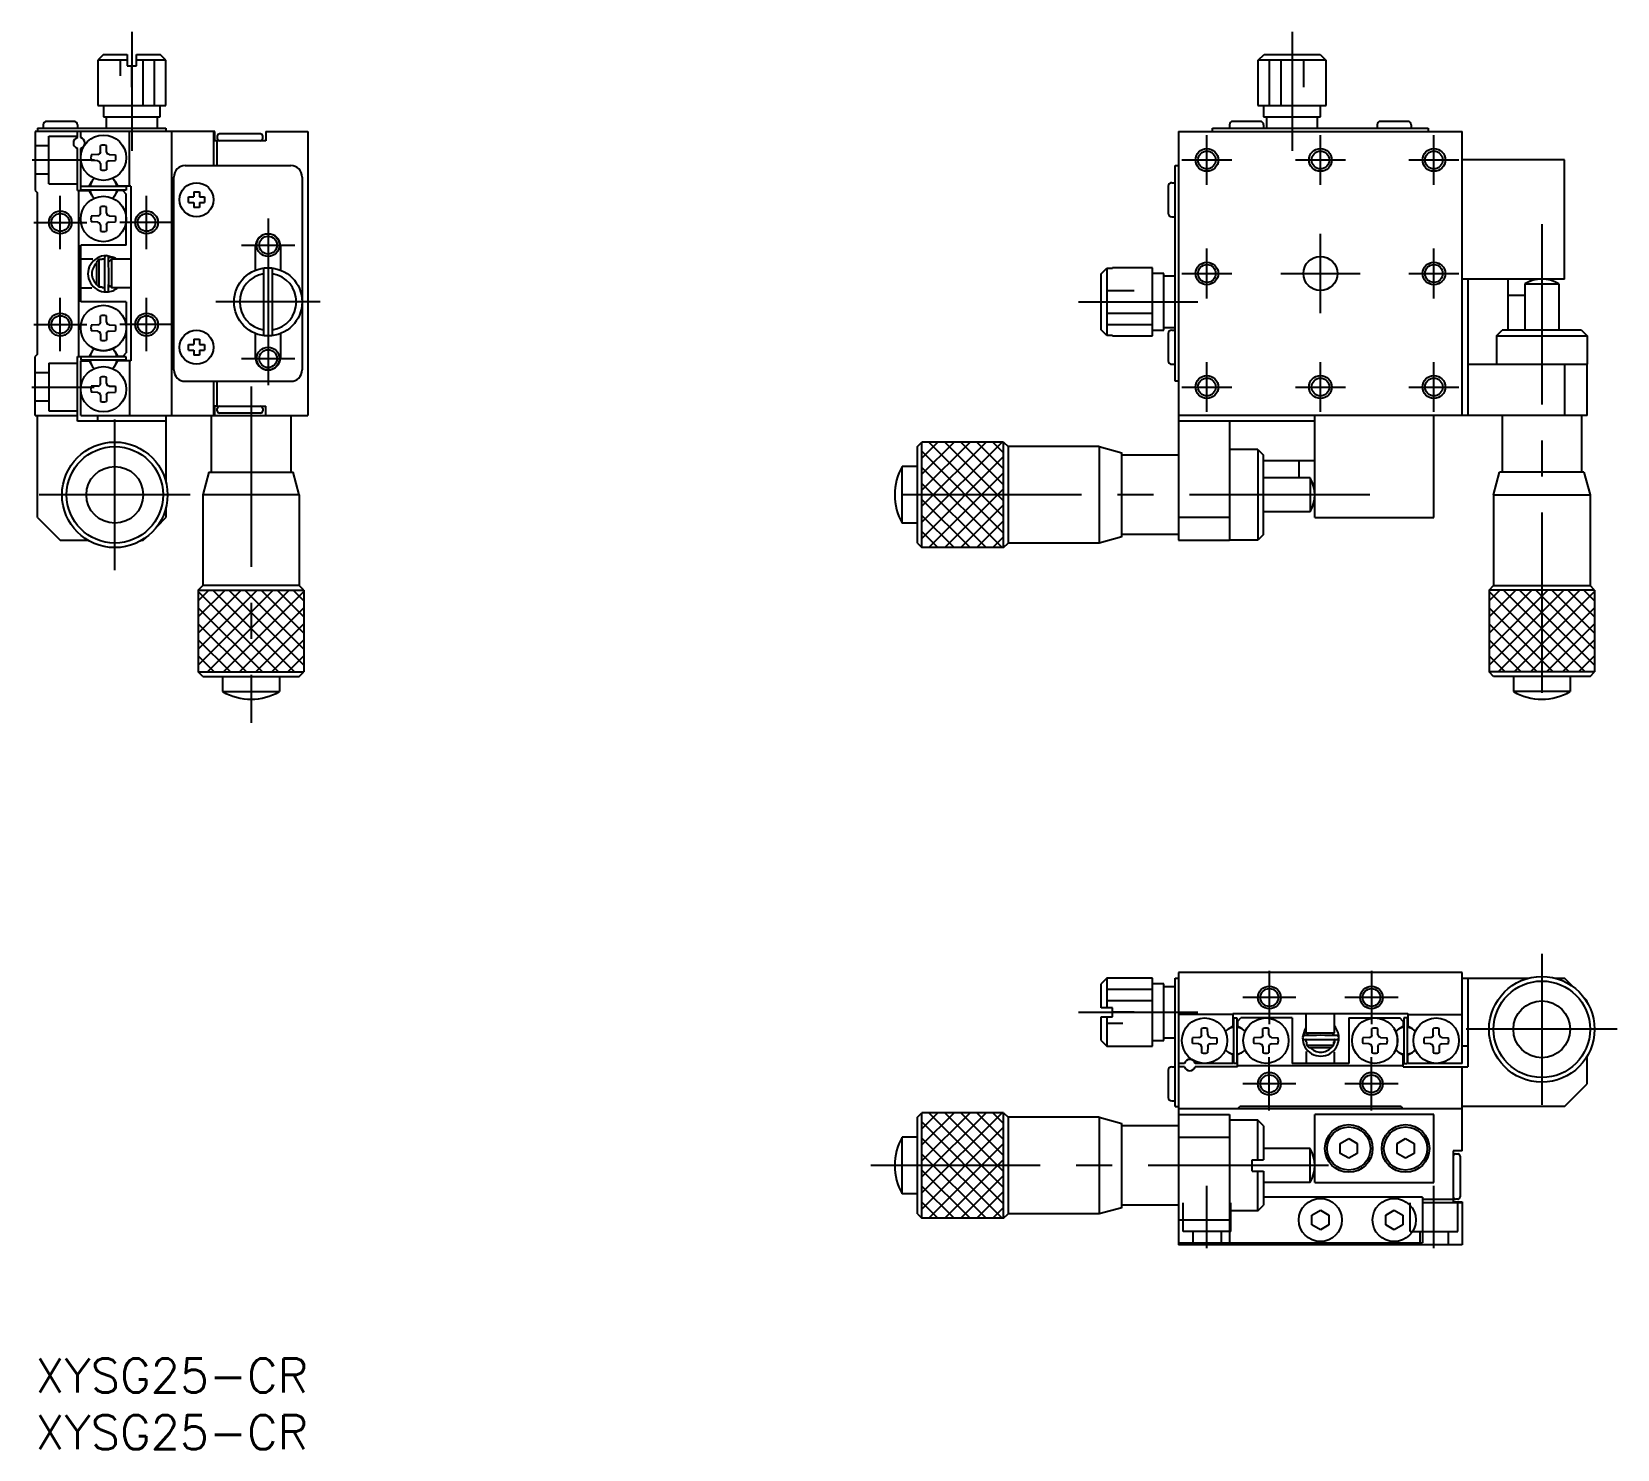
# Model space of a CAD drawing. Extents: x 0 to 139, y -8 to 117.
import ezdxf

# ---------------------------------------------------------------- set-up
doc = ezdxf.new("R2010")
doc.units = 0
doc.header["$LTSCALE"] = 0.5
doc.linetypes.add('CENTER', pattern=[50.8, 31.75, -6.35, 6.35, -6.35])
doc.linetypes.add('DASHED', pattern=[19.05, 12.7, -6.35])
for name, color, linetype in [('MSM_CENTER', 1, 'CENTER'), ('MSM_CONTINUOUS', 7, 'CONTINUOUS'), ('MSM_DASHED', 4, 'DASHED'), ('MSM_NARROW', 5, 'CONTINUOUS'), ('MSM_PART_NUMBER', 7, 'CONTINUOUS')]:
    doc.layers.add(name, color=color, linetype=linetype)
doc.styles.get("Standard").update_dxf_attribs({"font": 'txt.shx', "height": 3, "bigfont": 'bigfont.shx'})

msp = doc.modelspace()

# ---------------------------------------------------------------- linework, layer by layer
at = {"layer": 'MSM_CENTER'}
for p, q in [((8.5, 116.882117), (8.5, 106.382996)), ((110.693642, 116.882996), (110.693642, 106.382996)), ((103.193641, 103.382995), (103.193641, 107.782995)), ((113.193641, 103.382995), (113.193641, 107.782995)), ((123.193641, 103.382995), (123.193641, 107.782995)), ((-0.292317, 105.582995), (5.2, 105.582995)), ((100.993641, 105.582995), (105.393641, 105.582995)), ((110.993641, 105.582995), (115.393641, 105.582995)), ((120.993641, 105.582995), (125.393641, 105.582995)), ((2.2, 97.739897), (2.2, 102.426093)), ((9.8, 97.739897), (9.8, 102.426093)), ((-0.143098, 100.082995), (4.543098, 100.082995)), ((12.143098, 100.082995), (7.456902, 100.082995)), ((20.5, 100.426093), (20.5, 85.739897)), ((132.693642, 99.926093), (132.693642, 55.989994)), ((18.156902, 98.082995), (22.843098, 98.082995)), ((103.193641, 93.382995), (103.193641, 97.782995)), ((113.193641, 92.082995), (113.193641, 99.082995)), ((123.193641, 93.382995), (123.193641, 97.782995)), ((100.993641, 95.582995), (105.393641, 95.582995)), ((109.693641, 95.582995), (116.693641, 95.582995)), ((120.993641, 95.582995), (125.393641, 95.582995)), ((2.2, 88.739897), (2.2, 93.426093)), ((9.8, 88.739897), (9.8, 93.426093)), ((25.1, 93.082995), (15.9, 93.082995)), ((91.89364, 93.082996), (102.39364, 93.082996)), ((-0.143098, 91.082995), (4.543098, 91.082995)), ((12.143098, 91.082995), (7.456902, 91.082995)), ((18.156902, 88.082995), (22.843098, 88.082995)), ((103.193641, 83.382995), (103.193641, 87.782995)), ((113.193641, 83.382995), (113.193641, 87.782995)), ((123.193641, 83.382995), (123.193641, 87.782995)), ((-0.318947, 85.582992), (5.173371, 85.582992)), ((19, 85.627411), (19, 55.989995)), ((100.993641, 85.582995), (105.393641, 85.582995)), ((110.993641, 85.582995), (115.393641, 85.582995)), ((120.993641, 85.582995), (125.393641, 85.582995)), ((7, 69.432986), (7, 82.732994)), ((13.650004, 76.08299), (0.349996, 76.08299)), ((117.536739, 76.082994), (73.60064, 76.082994)), ((132.693645, 35.650004), (132.693645, 22.349996)), ((108.69364, 34.143098), (108.69364, 29.456902)), ((117.69364, 34.143098), (117.69364, 29.456902)), ((111.036738, 31.8), (106.350542, 31.8)), ((120.036738, 31.8), (115.350542, 31.8)), ((91.894518, 30.5), (102.393639, 30.5)), ((139.343649, 29), (126.043641, 29)), ((108.69364, 21.856902), (108.69364, 26.543098)), ((117.69364, 21.856902), (117.69364, 26.543098)), ((111.036738, 24.2), (106.350542, 24.2)), ((120.036738, 24.2), (115.350542, 24.2)), ((113.902639, 17), (73.60064, 17)), ((103.19364, 9.707683), (103.19364, 15.2)), ((123.19364, 9.707683), (123.19364, 15.2))]:
    msp.add_line(p, q, dxfattribs=at)
at = {"layer": 'MSM_CONTINUOUS'}
for p, q in [((6, 114.882996), (5.5, 114.382996)), ((6, 114.882996), (8.1, 114.882996)), ((8.1, 114.882996), (8.1, 113.882996)), ((8.9, 114.882996), (11, 114.882996)), ((8.9, 113.882996), (8.9, 114.882996)), ((11.5, 114.382996), (11, 114.882996)), ((107.720428, 114.382996), (108.225849, 114.882996)), ((108.225849, 114.882996), (113.161434, 114.882996)), ((113.161434, 114.882996), (113.666855, 114.382996)), ((5.5, 114.382996), (5.5, 110.382996)), ((8.1, 114.382996), (5.5, 114.382996)), ((8.1, 113.882996), (8.9, 113.882996)), ((11.5, 114.382996), (8.9, 114.382996)), ((11.5, 110.382996), (11.5, 114.382996)), ((107.693642, 113.882996), (107.693642, 110.382996)), ((107.693642, 113.882996), (107.720428, 113.882996)), ((113.666855, 114.382996), (107.720428, 114.382996)), ((107.720428, 113.882996), (107.720428, 114.382996)), ((113.666855, 114.382996), (113.666855, 113.882996)), ((113.666855, 113.882996), (113.693642, 113.882996)), ((113.693642, 110.382996), (113.693642, 113.882996)), ((5.5, 110.382996), (11.5, 110.382996)), ((6, 110.382996), (6, 109.382996)), ((11, 109.382996), (11, 110.382996)), ((107.693642, 110.382996), (113.693642, 110.382996)), ((108.193642, 110.382996), (108.193642, 109.382996)), ((113.193642, 109.382996), (113.193642, 110.382996)), ((3.4, 108.982996), (1, 108.982996)), ((6, 109.382996), (11, 109.382996)), ((6.25, 109.382996), (6.25, 108.382996)), ((10.75, 108.382996), (10.75, 109.382996)), ((107.89364, 108.982996), (105.49364, 108.982996)), ((108.193642, 109.382996), (113.193642, 109.382996)), ((108.443642, 109.382996), (108.443642, 108.382996)), ((112.943642, 108.382996), (112.943642, 109.382996)), ((120.89364, 108.982996), (118.49364, 108.982996)), ((0, 108.082995), (0, 102.882995)), ((15.8, 108.082995), (0, 108.082995)), ((0.2, 108.382996), (11.5, 108.382996)), ((0.2, 108.382996), (0.2, 108.082995)), ((0.7, 108.682996), (0.7, 108.382996)), ((3.7, 108.682996), (3.7, 108.382996)), ((3.7, 107.559965), (3.7, 108.082995)), ((4.000002, 107.559964), (4.000002, 108.082995)), ((8.3, 103.282994), (8.3, 108.082992)), ((11.5, 108.382996), (11.5, 108.082995)), ((12, 108.082995), (12, 83.082995)), ((15.7, 108.082995), (15.7, 105.082995)), ((15.8, 107.282993), (15.8, 108.082995)), ((16.02663, 107.682996), (16.02663, 107.482996)), ((19.82663, 107.882995), (16.22663, 107.882996)), ((20.02663, 107.482995), (20.02663, 107.682995)), ((20.3, 108.082995), (24, 108.082995)), ((20.3, 108.082995), (20.3, 107.282993)), ((24, 108.082995), (24, 83.082995)), ((100.69364, 108.082994), (125.693642, 108.082994)), ((100.69364, 108.082994), (100.69364, 72.082988)), ((103.69364, 108.082996), (103.69364, 108.382996)), ((103.69364, 108.382996), (122.69364, 108.382996)), ((105.19364, 108.682996), (105.19364, 108.382996)), ((108.19364, 108.682996), (108.19364, 108.382996)), ((118.19364, 108.682996), (118.19364, 108.382996)), ((121.19364, 108.682996), (121.19364, 108.382996)), ((122.69364, 108.382996), (122.69364, 108.082996)), ((125.693642, 83.082994), (125.693642, 108.082994)), ((3.7, 102.882996), (3.7, 106.606025)), ((4.000002, 103.282994), (4.000002, 106.606026)), ((5.730093, 106.284253), (5.658821, 106.124174)), ((5.730093, 106.284253), (5.74, 106.851826)), ((6.269907, 106.284253), (6.26, 106.851826)), ((6.269907, 106.284253), (6.341179, 106.124174)), ((20.3, 107.282993), (15.8, 107.282993)), ((16.000002, 107.282993), (16.000002, 105.082995)), ((19.82663, 107.282995), (16.22663, 107.282996)), ((18.828094, 107.282995), (17.225166, 107.282995)), ((5.498742, 106.052902), (4.931169, 106.042995)), ((5.498742, 105.513088), (4.931169, 105.522995)), ((5.498742, 106.052902), (5.658821, 106.124174)), ((5.498742, 105.513088), (5.658821, 105.441816)), ((5.730093, 105.281736), (5.658821, 105.441816)), ((5.730093, 105.281736), (5.74, 104.714164)), ((6.269907, 105.281736), (6.26, 104.714164)), ((6.269907, 105.281736), (6.341179, 105.441816)), ((6.501259, 106.052902), (6.341179, 106.124174)), ((6.501259, 105.513088), (6.341179, 105.441816)), ((6.501259, 106.052902), (7.068831, 106.042995)), ((6.501259, 105.513088), (7.068831, 105.522995)), ((13.2, 105.082995), (22.5, 105.082995)), ((100.39364, 105.082994), (100.69364, 105.082994)), ((100.39364, 86.082994), (100.39364, 105.082994)), ((134.693642, 105.582994), (125.693642, 105.582994)), ((134.693642, 95.082994), (134.693642, 105.582994)), ((4.736085, 103.282997), (4.965472, 103.680305)), ((7.03453, 103.680306), (7.263917, 103.282997)), ((12.2, 87.082995), (12.2, 104.082995)), ((23.5, 104.082995), (23.5, 87.082995)), ((100.09364, 103.582994), (100.39364, 103.582994)), ((0, 102.882995), (0.2, 102.682995)), ((0.2, 88.482992), (0.2, 102.682995)), ((3.7, 102.882996), (4.733656, 102.882996)), ((3.8, 102.882996), (3.8, 88.282991)), ((4, 102.932995), (4, 103.232995)), ((8, 103.232995), (4, 103.232995)), ((8, 102.932995), (4, 102.932995)), ((4.000002, 103.282994), (4.736085, 103.282994)), ((4.965472, 102.485691), (4.736085, 102.882999)), ((7.03453, 102.485689), (7.263917, 102.882999)), ((8.4, 103.282994), (7.263917, 103.282994)), ((7.7, 102.882996), (7.263917, 102.882996)), ((7.7, 102.882996), (8, 102.582996)), ((8, 103.232995), (8, 102.932995)), ((8, 98.082995), (8, 102.582996)), ((8.4, 103.282994), (8.4, 87.882993)), ((13.5, 102.332995), (13.95, 102.332995)), ((13.5, 101.832995), (13.5, 102.332995)), ((13.95, 102.782995), (13.95, 102.332995)), ((13.95, 102.782995), (14.45, 102.782995)), ((14.45, 102.782995), (14.45, 102.332995)), ((14.45, 102.332995), (14.9, 102.332995)), ((14.9, 102.332995), (14.9, 101.832995)), ((99.79364, 103.282994), (99.79364, 100.882994)), ((5.498742, 100.652902), (4.931169, 100.642995)), ((5.498742, 100.652902), (5.658821, 100.724174)), ((5.730093, 100.884253), (5.658821, 100.724174)), ((5.730093, 100.884253), (5.74, 101.451826)), ((6.269907, 100.884253), (6.26, 101.451826)), ((6.269907, 100.884253), (6.341179, 100.724174)), ((6.501259, 100.652902), (6.341179, 100.724174)), ((6.501259, 100.652902), (7.068831, 100.642995)), ((13.5, 101.832995), (13.95, 101.832995)), ((13.95, 101.832995), (13.95, 101.382995)), ((14.45, 101.382995), (13.95, 101.382995)), ((14.45, 101.832995), (14.9, 101.832995)), ((14.45, 101.832995), (14.45, 101.382995)), ((100.09364, 100.582994), (100.39364, 100.582994)), ((5.498742, 100.113088), (4.931169, 100.122995)), ((5.498742, 100.113088), (5.658821, 100.041816)), ((5.730093, 99.881736), (5.658821, 100.041816)), ((5.730093, 99.881736), (5.74, 99.314164)), ((6.269907, 99.881736), (6.26, 99.314164)), ((6.269907, 99.881736), (6.341179, 100.041816)), ((6.501259, 100.113088), (6.341179, 100.041816)), ((6.501259, 100.113088), (7.068831, 100.122995)), ((4, 93.082995), (4, 98.082995)), ((8, 98.082995), (4.000002, 98.082995)), ((19.4, 95.874052), (19.4, 97.982995)), ((21.6, 97.982995), (21.6, 95.874052)), ((5.054235, 96.832995), (4.000002, 96.832995)), ((5.600002, 96.802995), (5.400002, 96.592945)), ((5.400002, 96.592945), (5.400002, 94.613046)), ((5.600002, 96.802995), (5.600002, 94.402995)), ((5.900002, 96.802995), (5.600002, 96.802995)), ((5.900002, 96.852995), (5.900002, 96.802995)), ((6.100002, 96.852995), (5.900002, 96.852995)), ((6.087037, 96.933243), (6.08329, 96.85323)), ((6.111413, 97.05644), (6.087037, 96.933243)), ((6.098383, 96.943506), (6.098383, 94.163851)), ((6.103841, 96.849156), (6.100002, 96.852995)), ((6.100002, 96.852995), (6.100002, 94.352995)), ((6.18058, 97.129992), (6.111413, 97.05644)), ((6.279756, 97.153325), (6.18058, 97.129992)), ((6.376562, 97.116556), (6.279756, 97.153325)), ((6.984846, 96.962953), (6.295191, 97.15173)), ((6.435441, 97.033547), (6.376562, 97.116556)), ((6.462564, 96.948327), (6.44952, 96.942194)), ((6.700002, 96.852995), (6.460274, 96.613267)), ((6.493288, 96.961457), (6.462564, 96.948327)), ((6.524621, 96.973036), (6.493288, 96.961457)), ((6.556485, 96.983038), (6.524621, 96.973036)), ((6.588801, 96.991437), (6.556485, 96.983038)), ((6.621492, 96.998214), (6.588801, 96.991437)), ((6.654475, 97.003351), (6.621492, 96.998214)), ((6.687671, 97.006837), (6.654475, 97.003351)), ((6.720997, 97.008662), (6.687671, 97.006837)), ((6.700002, 96.852995), (6.700002, 94.352995)), ((8.400002, 96.852995), (6.700002, 96.852995)), ((6.754372, 97.008822), (6.720997, 97.008662)), ((6.787714, 97.007317), (6.754372, 97.008822)), ((6.82094, 97.00415), (6.787714, 97.007317)), ((6.853971, 96.99933), (6.82094, 97.00415)), ((6.886723, 96.992866), (6.853971, 96.99933)), ((6.919117, 96.984776), (6.886723, 96.992866)), ((6.951073, 96.975078), (6.919117, 96.984776)), ((6.982512, 96.963796), (6.951073, 96.975078)), ((7.013356, 96.950957), (6.982512, 96.963796)), ((7.04353, 96.936593), (7.013356, 96.950957)), ((7.072958, 96.92074), (7.04353, 96.936593)), ((7.100079, 96.904383), (7.072958, 96.92074)), ((7.085226, 96.859765), (7.081814, 96.852995)), ((7.088334, 96.866139), (7.085226, 96.859765)), ((7.091127, 96.872094), (7.088334, 96.866139)), ((7.093594, 96.877606), (7.091127, 96.872094)), ((7.108329, 96.898286), (7.092472, 96.853019)), ((7.095726, 96.882654), (7.093594, 96.877606)), ((7.097515, 96.887219), (7.095726, 96.882654)), ((7.098953, 96.891283), (7.097515, 96.887219)), ((7.100035, 96.894831), (7.098953, 96.891283)), ((7.099733, 96.90455), (7.100762, 96.903583)), ((7.100913, 96.898707), (7.100035, 96.894831)), ((7.161229, 96.853014), (7.100048, 96.894853)), ((7.100762, 96.903583), (7.101156, 96.901631)), ((7.101156, 96.901631), (7.100913, 96.898707)), ((7.106833, 96.899165), (7.108329, 96.898286)), ((20.1, 96.056208), (20.1, 90.109781)), ((20.9, 90.109781), (20.9, 96.056208)), ((93.89364, 95.550788), (94.39364, 96.056209)), ((93.89364, 90.615203), (93.89364, 95.550788)), ((94.39364, 96.056209), (94.39364, 90.109782)), ((94.39364, 96.056209), (94.89364, 96.056209)), ((98.39364, 96.082996), (94.89364, 96.082996)), ((94.89364, 96.056209), (94.89364, 96.082996)), ((98.39364, 90.082996), (98.39364, 96.082996)), ((99.39364, 95.582996), (98.39364, 95.582996)), ((99.39364, 90.582996), (99.39364, 95.582996)), ((100.39364, 95.332996), (99.39364, 95.332996)), ((134.693642, 95.082994), (125.693642, 95.082994)), ((126.193642, 95.082994), (126.193642, 83.082994)), ((129.693642, 95.082994), (129.693642, 90.582994)), ((131.693642, 94.911422), (131.693642, 95.082994)), ((4.000002, 94.332995), (4.985215, 94.332995)), ((5.400002, 94.613046), (5.600002, 94.402995)), ((5.600002, 94.402995), (5.900002, 94.402995)), ((5.901636, 94.349033), (5.747648, 94.402761)), ((5.763287, 94.39628), (5.770002, 94.402995)), ((5.777331, 94.402724), (5.777626, 94.39044)), ((5.820276, 94.390216), (5.81411, 94.376857)), ((5.827902, 94.402995), (5.820276, 94.390216)), ((5.900002, 94.402995), (5.900002, 94.352995)), ((5.900002, 94.352995), (6.100002, 94.352995)), ((6.081302, 94.312855), (5.901636, 94.349033)), ((5.963709, 94.352866), (5.983444, 94.329174)), ((6.080167, 94.352832), (6.083737, 94.242563)), ((6.083737, 94.242563), (6.089606, 94.138884)), ((6.089606, 94.138884), (6.117548, 94.039728)), ((6.100002, 94.352995), (6.107131, 94.360124)), ((6.117548, 94.039728), (6.195829, 93.969491)), ((6.195829, 93.969491), (6.300635, 93.956624)), ((6.300635, 93.956624), (6.393965, 94.006328)), ((6.393965, 94.006328), (6.44201, 94.097918)), ((6.604583, 94.448293), (6.457945, 94.382581)), ((6.589149, 94.46384), (6.459381, 94.449917)), ((6.461972, 94.591025), (6.700002, 94.352995)), ((6.700002, 94.352995), (8.400002, 94.352995)), ((129.693642, 93.682993), (131.193643, 93.682993)), ((131.193643, 94.680994), (134.193642, 94.680994)), ((131.193643, 94.680994), (131.193643, 90.582994)), ((134.193642, 94.680994), (134.193642, 90.582994)), ((8, 93.082995), (4.000002, 93.082995)), ((8, 93.082995), (8, 88.582991)), ((5.498742, 91.052902), (4.931169, 91.042995)), ((5.498742, 91.052902), (5.658821, 91.124174)), ((5.730093, 91.284253), (5.658821, 91.124174)), ((5.730093, 91.284253), (5.74, 91.851826)), ((6.269907, 91.284253), (6.26, 91.851826)), ((6.269907, 91.284253), (6.341179, 91.124174)), ((6.501259, 91.052902), (6.341179, 91.124174)), ((6.501259, 91.052902), (7.068831, 91.042995)), ((99.39364, 90.832996), (100.39364, 90.832996)), ((5.498742, 90.513088), (4.931169, 90.522995)), ((5.498742, 90.513088), (5.658821, 90.441816)), ((5.730093, 90.281736), (5.658821, 90.441816)), ((5.730093, 90.281736), (5.74, 89.714164)), ((6.269907, 90.281736), (6.26, 89.714164)), ((6.269907, 90.281736), (6.341179, 90.441816)), ((6.501259, 90.513088), (6.341179, 90.441816)), ((6.501259, 90.513088), (7.068831, 90.522995)), ((13.95, 89.782995), (13.95, 89.332995)), ((13.95, 89.782995), (14.45, 89.782995)), ((14.45, 89.782995), (14.45, 89.332995)), ((19.4, 88.182995), (19.4, 90.291938)), ((21.6, 90.291938), (21.6, 88.182995)), ((94.39364, 90.109782), (93.89364, 90.615203)), ((94.89364, 90.109782), (94.39364, 90.109782)), ((94.89364, 90.082996), (94.89364, 90.109782)), ((94.89364, 90.082996), (98.39364, 90.082996)), ((98.39364, 90.582996), (99.39364, 90.582996)), ((99.79364, 90.282994), (99.79364, 87.882994)), ((100.09364, 90.582994), (100.39364, 90.582994)), ((128.693643, 90.082994), (129.193643, 90.582994)), ((128.693643, 90.082994), (136.693642, 90.082994)), ((128.693643, 90.082994), (128.693643, 87.582994)), ((136.193642, 90.582994), (129.193643, 90.582994)), ((136.193642, 90.582994), (136.693642, 90.082994)), ((136.693642, 90.082994), (136.693642, 87.582994)), ((0.2, 88.482992), (0, 88.282992)), ((0, 83.082995), (0, 88.282992)), ((3.7, 88.282991), (4.733656, 88.282991)), ((3.7, 82.582995), (3.7, 88.282991)), ((4, 88.232992), (4, 87.932992)), ((8, 88.232992), (4, 88.232992)), ((4.965472, 88.680299), (4.736085, 88.282991)), ((7.03453, 88.6803), (7.263917, 88.282991)), ((7.7, 88.282991), (7.263917, 88.282991)), ((7.7, 88.282991), (8, 88.582991)), ((8, 87.932992), (8, 88.232992)), ((13.5, 89.332995), (13.95, 89.332995)), ((13.5, 88.832995), (13.5, 89.332995)), ((13.5, 88.832995), (13.95, 88.832995)), ((13.95, 88.832995), (13.95, 88.382995)), ((14.45, 88.382995), (13.95, 88.382995)), ((14.45, 89.332995), (14.9, 89.332995)), ((14.45, 88.832995), (14.9, 88.832995)), ((14.45, 88.832995), (14.45, 88.382995)), ((14.9, 89.332995), (14.9, 88.832995)), ((8, 87.932992), (4, 87.932992)), ((4.000002, 83.082995), (4.000002, 87.882993)), ((4.000002, 87.882993), (4.736085, 87.882993)), ((4.736085, 87.882993), (4.965472, 87.485685)), ((7.03453, 87.485683), (7.263917, 87.882993)), ((8.4, 87.882993), (7.263917, 87.882993)), ((8.3, 87.882993), (8.3, 83.082995)), ((100.09364, 87.582994), (100.39364, 87.582994)), ((126.193642, 87.582994), (136.693647, 87.582994)), ((134.693648, 87.582994), (134.693648, 83.082994)), ((136.693648, 83.082994), (136.693648, 87.582994)), ((5.498742, 85.652899), (4.931169, 85.642992)), ((5.498742, 85.652899), (5.658821, 85.724171)), ((5.730093, 85.88425), (5.658821, 85.724171)), ((5.730093, 85.88425), (5.74, 86.451823)), ((6.269907, 85.88425), (6.26, 86.451823)), ((6.269907, 85.88425), (6.341179, 85.724171)), ((6.501259, 85.652899), (6.341179, 85.724171)), ((6.501259, 85.652899), (7.068831, 85.642992)), ((13.2, 86.082995), (22.5, 86.082995)), ((15.7, 86.082995), (15.7, 83.082995)), ((16.000002, 86.082995), (16.000002, 83.882995)), ((100.69364, 86.082994), (100.39364, 86.082994)), ((5.498742, 85.113085), (4.931169, 85.122992)), ((5.498742, 85.113085), (5.658821, 85.041813)), ((5.730093, 84.881733), (5.658821, 85.041813)), ((5.730093, 84.881733), (5.74, 84.314161)), ((6.269907, 84.881733), (6.26, 84.314161)), ((6.269907, 84.881733), (6.341179, 85.041813)), ((6.501259, 85.113085), (6.341179, 85.041813)), ((6.501259, 85.113085), (7.068831, 85.122992)), ((16.000002, 83.882997), (15.8, 83.882997)), ((15.8, 83.082995), (15.8, 83.882997)), ((16.000002, 83.882995), (20.3, 83.882995)), ((20.3, 83.082995), (20.3, 83.882995)), ((0, 83.082995), (3.7, 83.082995)), ((0.2, 74.082989), (0.2, 83.082995)), ((11.5, 82.582995), (3.7, 82.582995)), ((4.000002, 83.082995), (24, 83.082995)), ((5.5, 82.582995), (5.5, 83.082995)), ((11.5, 83.082995), (11.5, 77.254543)), ((15.500001, 83.082995), (15.500001, 78.082996)), ((16.026629, 83.482995), (16.026629, 83.682995)), ((19.826629, 83.282995), (16.226629, 83.282995)), ((20.026629, 83.682995), (20.026629, 83.482995)), ((22.499999, 83.082995), (22.499999, 78.082996)), ((136.693648, 83.082994), (100.69364, 83.082994)), ((112.69364, 82.582994), (100.69364, 82.582994)), ((105.19364, 82.582994), (105.19364, 72.082989)), ((112.69364, 74.082994), (112.69364, 83.082994)), ((123.19364, 74.082994), (123.19364, 83.082994)), ((129.193643, 83.082994), (129.193643, 78.082995)), ((136.193641, 83.082994), (136.193641, 78.082995)), ((77.69364, 80.332994), (78.093639, 80.732994)), ((77.69364, 71.832994), (77.69364, 80.332994)), ((78.093639, 71.432993), (78.093639, 80.732994)), ((85.293641, 80.732994), (78.093639, 80.732994)), ((85.293641, 71.432993), (85.293641, 80.732994)), ((85.293641, 80.732994), (85.693639, 80.332994)), ((93.693641, 80.332994), (85.693639, 80.332994)), ((85.693639, 80.332994), (85.693639, 71.832994)), ((93.693641, 80.332994), (95.693641, 79.796995)), ((93.693641, 80.332994), (93.693641, 71.832994)), ((95.693641, 72.368995), (95.693641, 79.796995)), ((107.69364, 80.082993), (105.19364, 80.082993)), ((107.69364, 80.082993), (107.69364, 72.082994)), ((107.69364, 80.082993), (108.19364, 79.582993)), ((76.363641, 73.582993), (76.363641, 78.582994)), ((77.69364, 78.582994), (76.363641, 78.582994)), ((100.69364, 79.582993), (95.693641, 79.582993)), ((108.19364, 72.582994), (108.19364, 79.582993)), ((112.69364, 79.082994), (108.19364, 79.082994)), ((111.293639, 79.082994), (111.293639, 77.582993)), ((15.286001, 78.082996), (14.75, 76.082996)), ((15.286001, 78.082996), (22.714001, 78.082996)), ((23.25, 76.082996), (22.714001, 78.082996)), ((112.29164, 77.582993), (108.19364, 77.582993)), ((112.29164, 77.582993), (112.29164, 74.582994)), ((112.522068, 77.082994), (112.69364, 77.082994)), ((128.443642, 76.082995), (128.979641, 78.082995)), ((136.407641, 78.082995), (128.979641, 78.082995)), ((136.407641, 78.082995), (136.943642, 76.082995)), ((14.75, 76.082996), (14.75, 68.082994)), ((23.25, 76.082996), (14.75, 76.082996)), ((23.25, 76.082996), (23.25, 68.082994)), ((128.443642, 76.082995), (128.443642, 68.082993)), ((128.443642, 76.082995), (136.943642, 76.082995)), ((136.943642, 76.082995), (136.943642, 68.082993)), ((0.2, 74.082989), (2.2, 72.082989)), ((10.748765, 73.331753), (11.5, 74.082989)), ((11.5, 74.911437), (11.5, 74.082989)), ((105.19364, 74.082988), (100.69364, 74.082988)), ((112.29164, 74.582994), (108.19364, 74.582994)), ((112.69364, 74.082994), (123.19364, 74.082994)), ((77.69364, 73.582993), (76.363641, 73.582993)), ((2.2, 72.082989), (4.628813, 72.082989)), ((9.371188, 72.082989), (9.5, 72.082989)), ((9.5, 72.082989), (9.751237, 72.334226)), ((77.69364, 71.832994), (78.093639, 71.432993)), ((85.293641, 71.432993), (78.093639, 71.432993)), ((85.293641, 71.432993), (85.693639, 71.832994)), ((93.693641, 71.832994), (85.693639, 71.832994)), ((95.693641, 72.368995), (93.693641, 71.832994)), ((100.69364, 72.582995), (95.693641, 72.582995)), ((100.69364, 72.082988), (105.19364, 72.082988)), ((107.69364, 72.082994), (105.19364, 72.082994)), ((108.19364, 72.582994), (107.69364, 72.082994)), ((14.349999, 67.682996), (14.75, 68.082994)), ((14.349999, 67.682996), (23.65, 67.682996)), ((14.349999, 67.682996), (14.349999, 60.482994)), ((23.25, 68.082994), (14.75, 68.082994)), ((23.65, 67.682996), (23.25, 68.082994)), ((23.65, 67.682996), (23.65, 60.482994)), ((128.043642, 67.682995), (128.443642, 68.082993)), ((137.343643, 67.682995), (128.043642, 67.682995)), ((128.043642, 67.682995), (128.043642, 60.482993)), ((128.443642, 68.082993), (136.943642, 68.082993)), ((137.343643, 67.682995), (136.943642, 68.082993)), ((137.343643, 67.682995), (137.343643, 60.482993)), ((14.349999, 60.482994), (23.65, 60.482994)), ((14.75, 60.082995), (14.349999, 60.482994)), ((14.75, 60.082995), (23.25, 60.082995)), ((16.499999, 60.082995), (16.499999, 58.752996)), ((21.5, 60.082995), (21.5, 58.752996)), ((23.25, 60.082995), (23.65, 60.482994)), ((137.343643, 60.482993), (128.043642, 60.482993)), ((128.443642, 60.082994), (128.043642, 60.482993)), ((136.943642, 60.082994), (128.443642, 60.082994)), ((130.193642, 60.082994), (130.193642, 58.752995)), ((135.193643, 60.082994), (135.193643, 58.752995)), ((136.943642, 60.082994), (137.343643, 60.482993)), ((16.499999, 58.752996), (21.5, 58.752996)), ((135.193643, 58.752995), (130.193642, 58.752995)), ((125.69364, 34), (100.69364, 34)), ((100.69364, 34), (100.69364, 10)), ((125.69364, 26.000002), (125.69364, 34)), ((94.393639, 33.5), (93.893639, 33)), ((93.893639, 30.9), (93.893639, 33)), ((98.393639, 33.5), (94.393639, 33.5)), ((94.393639, 33.5), (94.393639, 30.9)), ((98.393639, 27.5), (98.393639, 33.5)), ((99.393639, 33), (98.393639, 33)), ((99.393639, 28), (99.393639, 33)), ((100.393639, 32.75), (99.393639, 32.75)), ((100.393639, 33.5), (100.69364, 33.5)), ((100.393639, 22.2), (100.393639, 33.5)), ((125.69364, 33.5), (131.522092, 33.5)), ((126.19364, 33.5), (126.19364, 25.7)), ((133.865198, 33.5), (134.693646, 33.5)), ((135.444882, 32.748765), (134.693646, 33.5)), ((94.893639, 30.9), (93.893639, 30.9)), ((94.893639, 30.1), (94.893639, 30.9)), ((136.693646, 31.5), (136.442409, 31.751237)), ((136.693646, 31.371187), (136.693646, 31.5)), ((93.893639, 30.1), (94.893639, 30.1)), ((93.893639, 28), (93.893639, 30.1)), ((94.393639, 30.1), (94.393639, 27.5)), ((105.493641, 30.3), (100.693643, 30.3)), ((105.493641, 30.4), (120.893642, 30.4)), ((105.493641, 30.4), (105.493641, 29.263917)), ((105.54364, 30), (105.84364, 30)), ((105.54364, 30), (105.54364, 26)), ((105.84364, 30), (105.84364, 26)), ((105.893639, 29.7), (106.193639, 30)), ((105.893639, 29.7), (105.893639, 29.263917)), ((110.69364, 30), (106.193639, 30)), ((110.69364, 30), (110.69364, 26.000002)), ((111.92364, 30.400002), (111.92364, 28.700002)), ((114.42364, 28.700002), (114.42364, 30.400002)), ((115.69364, 30), (115.69364, 26.000002)), ((115.69364, 30), (120.193644, 30)), ((120.493644, 29.7), (120.193644, 30)), ((120.493644, 29.7), (120.493644, 29.263917)), ((120.843643, 30), (120.543643, 30)), ((120.543643, 30), (120.543643, 26)), ((120.843643, 30), (120.843643, 26)), ((120.893642, 30.4), (120.893642, 29.263917)), ((120.893642, 30.3), (125.69364, 30.3)), ((93.893639, 28), (94.393639, 27.5)), ((98.393639, 28), (99.393639, 28)), ((99.393639, 28.25), (100.393639, 28.25)), ((102.492382, 28.269907), (101.924809, 28.26)), ((102.492382, 28.269907), (102.652461, 28.341179)), ((102.723733, 28.501259), (102.652461, 28.341179)), ((102.723733, 28.501259), (102.73364, 29.068831)), ((103.263547, 28.501259), (103.25364, 29.068831)), ((103.263547, 28.501259), (103.334819, 28.341179)), ((103.494899, 28.269907), (103.334819, 28.341179)), ((103.494899, 28.269907), (104.062471, 28.26)), ((105.096329, 29.03453), (105.493638, 29.263917)), ((106.290946, 29.03453), (105.893636, 29.263917)), ((107.892382, 28.269907), (107.324809, 28.26)), ((107.892382, 28.269907), (108.052461, 28.341179)), ((108.123733, 28.501259), (108.052461, 28.341179)), ((108.123733, 28.501259), (108.13364, 29.068831)), ((108.663547, 28.501259), (108.65364, 29.068831)), ((108.663547, 28.501259), (108.734819, 28.341179)), ((108.894899, 28.269907), (108.734819, 28.341179)), ((108.894899, 28.269907), (109.462471, 28.26)), ((111.660079, 28.376562), (111.62331, 28.279756)), ((111.62331, 28.279756), (111.646643, 28.18058)), ((111.813682, 28.984846), (111.624905, 28.295191)), ((111.646643, 28.18058), (111.720195, 28.111413)), ((111.743088, 28.435441), (111.660079, 28.376562)), ((111.720195, 28.111413), (111.843392, 28.087037)), ((111.769318, 28.787714), (111.767813, 28.754372)), ((111.767813, 28.754372), (111.767973, 28.720997)), ((111.767973, 28.720997), (111.769798, 28.687671)), ((111.772485, 28.82094), (111.769318, 28.787714)), ((111.769798, 28.687671), (111.773284, 28.654475)), ((111.777305, 28.853971), (111.772485, 28.82094)), ((111.773284, 28.654475), (111.778421, 28.621492)), ((111.783769, 28.886723), (111.777305, 28.853971)), ((111.778421, 28.621492), (111.785198, 28.588801)), ((111.791859, 28.919117), (111.783769, 28.886723)), ((111.785198, 28.588801), (111.793597, 28.556485)), ((111.801557, 28.951073), (111.791859, 28.919117)), ((111.793597, 28.556485), (111.803599, 28.524621)), ((111.812839, 28.982512), (111.801557, 28.951073)), ((111.803599, 28.524621), (111.815178, 28.493288)), ((111.825678, 29.013356), (111.812839, 28.982512)), ((111.815178, 28.493288), (111.828308, 28.462564)), ((111.840042, 29.04353), (111.825678, 29.013356)), ((111.828308, 28.462564), (111.834441, 28.44952)), ((111.833129, 28.098383), (114.612784, 28.098383)), ((111.855895, 29.072958), (111.840042, 29.04353)), ((111.843392, 28.087037), (111.923405, 28.08329)), ((111.872252, 29.100079), (111.855895, 29.072958)), ((111.872085, 29.099733), (111.873052, 29.100762)), ((111.873052, 29.100762), (111.875004, 29.101156)), ((111.875004, 29.101156), (111.877928, 29.100913)), ((111.87747, 29.106833), (111.878349, 29.108329)), ((111.877928, 29.100913), (111.881804, 29.100035)), ((111.878349, 29.108329), (111.923616, 29.092472)), ((111.923621, 29.161229), (111.881782, 29.100048)), ((111.881804, 29.100035), (111.885352, 29.098953)), ((111.885352, 29.098953), (111.889416, 29.097515)), ((111.889416, 29.097515), (111.893981, 29.095726)), ((111.893981, 29.095726), (111.899029, 29.093594)), ((111.899029, 29.093594), (111.904541, 29.091127)), ((111.904541, 29.091127), (111.910496, 29.088334)), ((111.910496, 29.088334), (111.91687, 29.085226)), ((111.91687, 29.085226), (111.92364, 29.081814)), ((111.92364, 28.700002), (114.42364, 28.700002)), ((111.92364, 28.700002), (112.163368, 28.460274)), ((111.927479, 28.103841), (111.92364, 28.100002)), ((111.92364, 28.100002), (111.92364, 27.900002)), ((111.92364, 28.100002), (114.42364, 28.100002)), ((114.18561, 28.461972), (114.42364, 28.700002)), ((114.312795, 28.589149), (114.326718, 28.459381)), ((114.328342, 28.604583), (114.394054, 28.457945)), ((114.42364, 28.100002), (114.416511, 28.107131)), ((114.42364, 27.900002), (114.42364, 28.100002)), ((114.423769, 27.963709), (114.447461, 27.983444)), ((114.423803, 28.080167), (114.534072, 28.083737)), ((114.46378, 28.081302), (114.427602, 27.901636)), ((114.534072, 28.083737), (114.637751, 28.089606)), ((114.637751, 28.089606), (114.736907, 28.117548)), ((114.770307, 28.393965), (114.678717, 28.44201)), ((114.736907, 28.117548), (114.807144, 28.195829)), ((114.820011, 28.300635), (114.770307, 28.393965)), ((114.807144, 28.195829), (114.820011, 28.300635)), ((117.492382, 28.269907), (116.924809, 28.26)), ((117.492382, 28.269907), (117.652461, 28.341179)), ((117.723733, 28.501259), (117.652461, 28.341179)), ((117.723733, 28.501259), (117.73364, 29.068831)), ((118.263547, 28.501259), (118.25364, 29.068831)), ((118.263547, 28.501259), (118.334819, 28.341179)), ((118.494899, 28.269907), (118.334819, 28.341179)), ((118.494899, 28.269907), (119.062471, 28.26)), ((120.096335, 29.03453), (120.493644, 29.263917)), ((121.290952, 29.03453), (120.893642, 29.263917)), ((122.892385, 28.269907), (122.324812, 28.26)), ((122.892385, 28.269907), (123.052464, 28.341179)), ((123.123736, 28.501259), (123.052464, 28.341179)), ((123.123736, 28.501259), (123.133643, 29.068831)), ((123.66355, 28.501259), (123.653643, 29.068831)), ((123.66355, 28.501259), (123.734822, 28.341179)), ((123.894902, 28.269907), (123.734822, 28.341179)), ((123.894902, 28.269907), (124.462474, 28.26)), ((94.393639, 27.5), (98.393639, 27.5)), ((102.492382, 27.730093), (101.924809, 27.74)), ((102.492382, 27.730093), (102.652461, 27.658821)), ((102.723733, 27.498742), (102.652461, 27.658821)), ((102.723733, 27.498742), (102.73364, 26.931169)), ((103.263547, 27.498742), (103.25364, 26.931169)), ((103.263547, 27.498742), (103.334819, 27.658821)), ((103.494899, 27.730093), (103.334819, 27.658821)), ((103.494899, 27.730093), (104.062471, 27.74)), ((105.493638, 26.736085), (105.09633, 26.965472)), ((105.493641, 26.000002), (105.493641, 26.736085)), ((106.290944, 26.965472), (105.893636, 26.736085)), ((105.893639, 25.7), (105.893639, 26.733656)), ((107.892382, 27.730093), (107.324809, 27.74)), ((107.892382, 27.730093), (108.052461, 27.658821)), ((108.123733, 27.498742), (108.052461, 27.658821)), ((108.123733, 27.498742), (108.13364, 26.931169)), ((108.663547, 27.498742), (108.65364, 26.931169)), ((108.663547, 27.498742), (108.734819, 27.658821)), ((108.894899, 27.730093), (108.734819, 27.658821)), ((108.894899, 27.730093), (109.462471, 27.74)), ((111.92364, 27.900002), (111.97364, 27.900002)), ((111.94364, 27.054235), (111.94364, 26.000002)), ((111.97364, 27.900002), (111.97364, 27.600002)), ((111.97364, 27.600002), (114.37364, 27.600002)), ((111.97364, 27.600002), (112.18369, 27.400002)), ((112.18369, 27.400002), (114.163589, 27.400002)), ((114.163589, 27.400002), (114.37364, 27.600002)), ((114.37364, 27.600002), (114.37364, 27.900002)), ((114.37364, 27.900002), (114.42364, 27.900002)), ((114.37364, 27.827902), (114.386419, 27.820276)), ((114.380355, 27.763287), (114.37364, 27.770002)), ((114.427602, 27.901636), (114.373874, 27.747648)), ((114.373911, 27.777331), (114.386195, 27.777626)), ((114.386419, 27.820276), (114.399778, 27.81411)), ((114.44364, 26.000002), (114.44364, 26.985215)), ((117.492382, 27.730093), (116.924809, 27.74)), ((117.492382, 27.730093), (117.652461, 27.658821)), ((117.723733, 27.498742), (117.652461, 27.658821)), ((117.723733, 27.498742), (117.73364, 26.931169)), ((118.263547, 27.498742), (118.25364, 26.931169)), ((118.263547, 27.498742), (118.334819, 27.658821)), ((118.494899, 27.730093), (118.334819, 27.658821)), ((118.494899, 27.730093), (119.062471, 27.74)), ((120.096336, 26.965472), (120.493644, 26.736085)), ((120.493644, 25.7), (120.493644, 26.733656)), ((120.893642, 26.736085), (121.29095, 26.965472)), ((120.893642, 26.000002), (120.893642, 26.736085)), ((122.892385, 27.730093), (122.324812, 27.74)), ((122.892385, 27.730093), (123.052464, 27.658821)), ((123.123736, 27.498742), (123.052464, 27.658821)), ((123.123736, 27.498742), (123.133643, 26.931169)), ((123.66355, 27.498742), (123.653643, 26.931169)), ((123.66355, 27.498742), (123.734822, 27.658821)), ((123.894902, 27.730093), (123.734822, 27.658821)), ((123.894902, 27.730093), (124.462474, 27.74)), ((126.19364, 27.5), (125.69364, 27.5)), ((136.693646, 24.2), (136.693646, 26.628813)), ((99.793639, 25.4), (99.793639, 23)), ((100.093639, 25.7), (100.393639, 25.7)), ((101.216671, 26.000002), (100.69364, 26.000002)), ((101.216671, 25.7), (100.69364, 25.7)), ((105.493641, 26.000002), (102.170609, 26.000002)), ((105.893639, 25.7), (102.17061, 25.7)), ((105.84364, 26), (105.54364, 26)), ((105.893639, 25.8), (120.493644, 25.8)), ((115.69364, 26), (110.69364, 26)), ((120.493644, 25.7), (126.19364, 25.7)), ((120.543643, 26), (120.843643, 26)), ((125.69364, 26.000002), (120.893642, 26.000002)), ((125.69364, 18.3), (125.69364, 25.7)), ((134.693646, 22.2), (136.693646, 24.2)), ((100.093639, 22.7), (100.393639, 22.7)), ((77.69364, 21.25), (78.093639, 21.65)), ((77.69364, 12.75), (77.69364, 21.25)), ((78.093639, 12.349999), (78.093639, 21.65)), ((85.293641, 21.65), (78.093639, 21.65)), ((85.293641, 12.349999), (85.293641, 21.65)), ((85.293641, 21.65), (85.693639, 21.25)), ((93.693641, 21.25), (85.693639, 21.25)), ((85.693639, 21.25), (85.693639, 12.75)), ((93.693641, 21.25), (95.693641, 20.714001)), ((93.693641, 21.25), (93.693641, 12.75)), ((100.393639, 22.2), (100.69364, 22.2)), ((125.69364, 22), (100.69364, 22)), ((100.69364, 21.5), (105.19364, 21.5)), ((105.19364, 21.5), (105.19364, 10.2)), ((107.69364, 20.999999), (105.19364, 20.999999)), ((105.89364, 22), (106.09364, 22.2)), ((120.293643, 22.2), (106.09364, 22.2)), ((107.69364, 17.5), (107.69364, 20.999999)), ((108.19364, 20.499999), (107.69364, 20.999999)), ((112.69364, 15.5), (112.69364, 21.5)), ((123.19364, 21.5), (112.69364, 21.5)), ((120.293643, 22.2), (120.493643, 22)), ((123.19364, 15.5), (123.19364, 21.5)), ((134.693646, 22.2), (125.69364, 22.2)), ((95.693641, 13.286001), (95.693641, 20.714001)), ((100.69364, 20.499999), (95.693641, 20.499999)), ((108.19364, 20.499999), (108.19364, 17.5)), ((76.363641, 14.499999), (76.363641, 19.5)), ((77.69364, 19.5), (76.363641, 19.5)), ((100.69364, 19.5), (105.19364, 19.5)), ((112.29164, 18.499999), (108.19364, 18.499999)), ((112.29164, 15.5), (112.29164, 18.499999)), ((114.94364, 18.933012), (115.69364, 19.366026)), ((114.94364, 18.066987), (114.94364, 18.933012)), ((115.69364, 19.366026), (116.44364, 18.933012)), ((116.44364, 18.933012), (116.44364, 18.066987)), ((119.94364, 18.933012), (120.69364, 19.366026)), ((119.94364, 18.066987), (119.94364, 18.933012)), ((120.69364, 19.366026), (121.44364, 18.933012)), ((121.44364, 18.933012), (121.44364, 18.066987)), ((124.893638, 18.3), (124.893638, 13.8)), ((125.69364, 18.3), (124.893638, 18.3)), ((107.19364, 17.5), (108.19364, 17.5)), ((107.19364, 16.5), (107.19364, 17.5)), ((115.69364, 17.633974), (114.94364, 18.066987)), ((116.44364, 18.066987), (115.69364, 17.633974)), ((120.69364, 17.633974), (119.94364, 18.066987)), ((121.44364, 18.066987), (120.69364, 17.633974)), ((124.89364, 17.82663), (124.893641, 14.22663)), ((124.893641, 16.828094), (124.893641, 15.225166)), ((125.09364, 18.02663), (125.29364, 18.02663)), ((125.49364, 17.82663), (125.493641, 14.22663)), ((107.19364, 16.5), (108.19364, 16.5)), ((107.69364, 13), (107.69364, 16.5)), ((108.19364, 16.5), (108.19364, 13.5)), ((112.29164, 15.5), (108.19364, 15.5)), ((112.69364, 15.5), (123.19364, 15.5)), ((77.69364, 14.499999), (76.363641, 14.499999)), ((122.19364, 14.2), (108.19364, 14.2)), ((122.19364, 14.2), (122.19364, 10.2)), ((124.893638, 14.000002), (122.19364, 14.000002)), ((125.293641, 14.02663), (125.093641, 14.02663)), ((77.69364, 12.75), (78.093639, 12.349999)), ((85.293641, 12.349999), (85.693639, 12.75)), ((93.693641, 12.75), (85.693639, 12.75)), ((95.693641, 13.286001), (93.693641, 12.75)), ((100.69364, 13.500001), (95.693641, 13.500001)), ((107.69364, 13), (105.19364, 13)), ((107.69364, 13), (108.19364, 13.5)), ((112.44364, 12.633012), (113.19364, 13.066026)), ((112.44364, 11.766987), (112.44364, 12.633012)), ((113.19364, 13.066026), (113.94364, 12.633012)), ((113.94364, 12.633012), (113.94364, 11.766987)), ((118.94364, 12.633012), (119.69364, 13.066026)), ((118.94364, 11.766987), (118.94364, 12.633012)), ((119.69364, 13.066026), (120.44364, 12.633012)), ((120.44364, 12.633012), (120.44364, 11.766987)), ((125.69364, 13.7), (122.19364, 13.7)), ((124.893638, 13.8), (125.69364, 13.8)), ((125.69364, 13.8), (125.69364, 10)), ((85.293641, 12.349999), (78.093639, 12.349999)), ((100.69364, 12.2), (105.19364, 12.2)), ((113.19364, 11.333974), (112.44364, 11.766987)), ((113.94364, 11.766987), (113.19364, 11.333974)), ((119.69364, 11.333974), (118.94364, 11.766987)), ((120.44364, 11.766987), (119.69364, 11.333974)), ((100.69364, 10.2), (122.19364, 10.2)), ((125.69364, 10), (100.69364, 10))]:
    msp.add_line(p, q, dxfattribs=at)
for centre, radius in [((6, 105.782995), 2), ((103.193641, 105.582995), 0.7835), ((113.193641, 105.582995), 0.7835), ((123.193641, 105.582995), 0.7835), ((14.2, 102.082995), 1.5), ((6, 100.382995), 2), ((2.2, 100.082995), 0.7835), ((9.8, 100.082995), 0.7835), ((20.5, 98.082995), 0.7835), ((113.193641, 95.582995), 1.5), ((20.5, 93.082995), 3), ((103.193641, 95.582995), 0.7835), ((123.193641, 95.582995), 0.7835), ((6, 90.782995), 2), ((2.2, 91.082995), 0.7835), ((9.8, 91.082995), 0.7835), ((14.2, 89.082995), 1.5), ((20.5, 88.082995), 0.7835), ((6, 85.382992), 2), ((103.193641, 85.582995), 0.7835), ((113.193641, 85.582995), 0.7835), ((123.193641, 85.582995), 0.7835), ((7, 76.08299), 4.650004), ((7, 76.08299), 4.250004), ((7, 76.08299), 2.5), ((132.693645, 29), 4.650004), ((108.69364, 31.8), 0.7835), ((117.69364, 31.8), 0.7835), ((132.693645, 29), 4.250004), ((132.693645, 29), 2.5), ((102.99364, 28), 2), ((108.39364, 28), 2), ((117.99364, 28), 2), ((123.393643, 28), 2), ((108.69364, 24.2), 0.7835), ((117.69364, 24.2), 0.7835), ((115.69364, 18.5), 2.1), ((115.69364, 18.5), 1.9), ((120.69364, 18.5), 2.1), ((120.69364, 18.5), 1.9), ((113.19364, 12.2), 1.9), ((119.69364, 12.2), 1.9)]:
    msp.add_circle(centre, radius, dxfattribs=at)
for centre, radius, start, end in [((1, 108.682996), 0.3, 90, 180), ((3.4, 108.682996), 0.3, 0, 90), ((105.49364, 108.682996), 0.3, 90, 180), ((107.89364, 108.682996), 0.3, 0, 90), ((118.49364, 108.682996), 0.3, 90, 180), ((120.89364, 108.682996), 0.3, 0, 90), ((3.85, 107.082995), 0.5, 107.457603, 252.542397), ((3.85, 107.082995), 0.5, 287.457839, 72.542161), ((16.22663, 107.682996), 0.2, 90, 180), ((19.82663, 107.682995), 0.2, 359.999996, 89.999996), ((6, 105.782995), 1.1, 76.327982, 103.672018), ((16.22663, 107.482996), 0.2, 180, 270), ((19.82663, 107.482995), 0.2, 270, 0), ((6, 105.782995), 1.1, 166.327982, 193.672018), ((6, 105.782995), 1.1, 346.327982, 13.672018), ((13.2, 104.082995), 1, 90, 180), ((22.5, 104.082995), 1, 0, 90), ((6, 103.082998), 1.1906, 132.928346, 172.762249), ((6.091501, 102.991497), 1.32, 133.132767, 148.545284), ((6, 105.782995), 1.1, 256.327982, 283.672018), ((6, 103.082998), 1.1906, 7.237751, 47.071654), ((5.908501, 102.991499), 1.32, 31.454716, 46.868603), ((100.09364, 103.282994), 0.3, 90, 180), ((6, 103.082998), 1.1906, 187.237751, 227.071654), ((6.091501, 103.174499), 1.32, 211.454716, 226.867233), ((6, 103.082998), 1.1906, 312.928346, 352.762249), ((5.908501, 103.174497), 1.32, 313.132805, 328.545284), ((6, 100.382995), 1.1, 166.327982, 193.672018), ((6, 100.382995), 1.1, 76.327982, 103.672018), ((6, 100.382995), 1.1, 346.327982, 13.672018), ((100.09364, 100.882994), 0.3, 180, 270), ((6, 100.382995), 1.1, 256.327982, 283.672018), ((20.5, 97.982995), 1.1, 0, 180), ((6.233767, 95.553637), 1.599335, 89.436236, 270.629192), ((6.233741, 95.55524), 1.250326, 131.833987, 228.168466), ((-29.84254, 95.484547), 36.311036, 357.81148381, 2.44493507), ((20.5, 93.082995), 2.5, 99.206896, 260.793104), ((20.5, 93.082995), 2.5, 279.206896, 80.793104), ((132.693642, 92.082994), 3.000001, 59.999, 120.001), ((6.239656, 95.545949), 1.591473, 271.97534, 311.422501), ((6, 90.782995), 1.1, 166.327982, 193.672018), ((6, 90.782995), 1.1, 76.327982, 103.672018), ((6, 90.782995), 1.1, 346.327982, 13.672018), ((6, 90.782995), 1.1, 256.327982, 283.672018), ((100.09364, 90.282994), 0.3, 90, 180), ((6, 88.082992), 1.1906, 132.928346, 172.762249), ((6, 90.782992), 2, 238.211506, 301.788494), ((6.091501, 87.991491), 1.32, 133.132767, 148.545284), ((6, 88.082992), 1.1906, 7.237751, 47.071654), ((5.908501, 87.991493), 1.32, 31.454716, 46.867195), ((20.5, 88.182995), 1.1, 180, 0), ((6, 88.082992), 1.1906, 187.237751, 227.071654), ((6.091501, 88.174493), 1.32, 211.454716, 226.867233), ((6, 88.082992), 1.1906, 312.928346, 352.762249), ((5.908501, 88.174491), 1.32, 313.131397, 328.545284), ((13.2, 87.082995), 1, 180, 270), ((22.5, 87.082995), 1, 270, 0), ((100.09364, 87.882994), 0.3, 180, 270), ((6, 85.382992), 1.1, 166.327982, 193.672018), ((6, 85.382992), 1.1, 76.327982, 103.672018), ((6, 85.382992), 1.1, 346.327982, 13.672018), ((6, 85.382992), 1.1, 256.327982, 283.672018), ((16.226629, 83.682995), 0.2, 90, 180), ((19.826629, 83.682995), 0.2, 0, 90), ((16.226629, 83.482995), 0.2, 180, 270), ((19.826629, 83.482995), 0.2, 270, 0), ((80.693641, 76.082994), 5.000001, 149.999, 210.001), ((109.69364, 76.082994), 3.000001, 329.999, 30.001), ((19, 63.082996), 5.000001, 239.999, 300.001), ((132.693642, 63.082995), 5.000001, 239.999, 300.001), ((102.99364, 28), 1.1, 166.327982, 193.672018), ((102.99364, 28), 1.1, 76.327982, 103.672018), ((102.99364, 28), 1.1, 346.327982, 13.672018), ((105.785136, 27.908501), 1.32, 121.454716, 136.868603), ((105.693637, 28), 1.1906, 97.237751, 137.071654), ((105.693637, 28), 1.1906, 42.928346, 82.762249), ((105.602138, 27.908501), 1.32, 43.132805, 58.545284), ((108.39364, 28), 1.1, 166.327982, 193.672018), ((108.39364, 28), 1.1, 76.327982, 103.672018), ((108.39364, 28), 1.1, 346.327982, 13.672018), ((113.222998, 28.233767), 1.599335, 179.436236, 0.629192), ((113.292088, -7.84254), 36.311036, 87.81148381, 92.44493507), ((113.230686, 28.239656), 1.591473, 1.97534, 41.422501), ((117.99364, 28), 1.1, 166.327982, 193.672018), ((117.99364, 28), 1.1, 76.327982, 103.672018), ((117.99364, 28), 1.1, 346.327982, 13.672018), ((117.993643, 28), 2, 328.211506, 31.788494), ((120.785142, 27.908501), 1.32, 121.454716, 136.867195), ((120.693643, 28), 1.1906, 97.237751, 137.071654), ((120.693643, 28), 1.1906, 42.928346, 82.762249), ((120.602144, 27.908501), 1.32, 43.131397, 58.545284), ((123.393643, 28), 1.1, 166.327982, 193.672018), ((123.393643, 28), 1.1, 76.327982, 103.672018), ((123.393643, 28), 1.1, 346.327982, 13.672018), ((102.99364, 28), 1.1, 256.327982, 283.672018), ((105.785138, 28.091501), 1.32, 223.132767, 238.545284), ((105.693637, 28), 1.1906, 222.928346, 262.762249), ((105.693637, 28), 1.1906, 277.237751, 317.071654), ((105.602136, 28.091501), 1.32, 301.454716, 316.867233), ((108.39364, 28), 1.1, 256.327982, 283.672018), ((113.221395, 28.233741), 1.250326, 221.833987, 318.168466), ((117.99364, 28), 1.1, 256.327982, 283.672018), ((120.785144, 28.091501), 1.32, 223.132767, 238.545284), ((120.693643, 28), 1.1906, 222.928346, 262.762249), ((120.693643, 28), 1.1906, 277.237751, 317.071654), ((120.602142, 28.091501), 1.32, 301.454716, 316.867233), ((123.393643, 28), 1.1, 256.327982, 283.672018), ((100.093639, 25.4), 0.3, 90, 180), ((101.69364, 25.85), 0.5, 197.457603, 342.542397), ((101.69364, 25.85), 0.5, 17.457839, 162.542161), ((100.093639, 23), 0.3, 180, 270), ((80.693641, 17), 5.000001, 149.999, 210.001), ((109.69364, 17), 3.000001, 329.999, 30.001), ((125.09364, 17.82663), 0.2, 90, 180), ((125.29364, 17.82663), 0.2, 0.000004, 90.000004), ((125.093641, 14.22663), 0.2, 180, 270), ((125.293641, 14.22663), 0.2, 270, 0)]:
    msp.add_arc(centre, radius, start, end, dxfattribs=at)
at = {"layer": 'MSM_DASHED'}
for p, q in [((1.2, 103.482995), (1.2, 107.682995)), ((1.2, 107.682995), (3.7, 107.682995)), ((1.2, 106.832995), (0, 106.832995)), ((1.2, 104.332995), (0, 104.332995)), ((1.2, 103.482995), (3.7, 103.482995)), ((1.2, 86.832992), (0, 86.832992)), ((1.2, 87.682992), (1.2, 83.482992)), ((1.2, 87.682992), (3.7, 87.682992)), ((1.2, 84.332992), (0, 84.332992)), ((1.2, 83.482992), (3.7, 83.482992)), ((101.09364, 11.2), (101.09364, 13.726627)), ((105.29364, 11.2), (105.29364, 13.726627)), ((121.09364, 11.2), (121.09364, 13.726627)), ((125.29364, 11.2), (125.29364, 13.726627)), ((105.29364, 11.2), (101.09364, 11.2)), ((101.94364, 11.2), (101.94364, 10.026627)), ((104.44364, 11.2), (104.44364, 10.026627)), ((121.09364, 11.2), (125.29364, 11.2)), ((121.94364, 11.2), (121.94364, 10.026627)), ((124.44364, 11.2), (124.44364, 10.026627))]:
    msp.add_line(p, q, dxfattribs=at)
at = {"layer": 'MSM_NARROW'}
for p, q in [((7.5, 112.982996), (7.5, 114.382996)), ((8.5, 111.982996), (8.5, 113.882996)), ((9.5, 110.382996), (9.5, 114.382996)), ((10.5, 110.382996), (10.5, 114.382996)), ((108.693642, 114.382996), (108.693642, 110.382996)), ((109.693642, 114.382996), (109.693642, 110.382996)), ((110.693642, 114.382996), (110.693642, 110.982996)), ((111.693642, 114.382996), (111.693642, 111.982996)), ((94.39364, 94.082996), (96.79364, 94.082996)), ((94.39364, 93.082996), (97.79364, 93.082996)), ((94.39364, 92.082996), (98.39364, 92.082996)), ((94.39364, 91.082996), (98.39364, 91.082996)), ((85.16464, 80.732994), (78.093639, 73.661993)), ((83.75064, 80.732994), (78.093639, 75.075993)), ((82.336639, 80.732994), (78.093639, 76.490994)), ((80.921639, 80.732994), (78.093639, 77.904994)), ((79.507639, 80.732994), (78.093639, 79.318994)), ((78.093639, 79.918994), (85.293641, 72.718995)), ((78.692641, 80.732994), (85.293641, 74.132995)), ((80.107639, 80.732994), (85.293641, 75.546993)), ((81.521639, 80.732994), (85.293641, 76.960993)), ((82.935639, 80.732994), (85.293641, 78.374993)), ((84.34964, 80.732994), (85.293641, 79.789993)), ((85.293641, 79.447993), (78.093639, 72.247993)), ((78.093639, 78.503994), (85.16464, 71.432993)), ((78.093639, 77.089994), (83.75064, 71.432993)), ((85.293641, 78.033993), (78.692641, 71.432993)), ((78.093639, 75.675994), (82.336639, 71.432993)), ((85.293641, 76.619995), (80.107639, 71.432993)), ((78.093639, 74.261993), (80.921639, 71.432993)), ((85.293641, 75.204994), (81.521639, 71.432993)), ((78.093639, 72.847993), (79.507639, 71.432993)), ((85.293641, 73.790994), (82.935639, 71.432993)), ((85.293641, 72.376994), (84.34964, 71.432993)), ((15.294, 67.682996), (14.349999, 66.738995)), ((16.708, 67.682996), (14.349999, 65.324994)), ((18.122, 67.682996), (14.349999, 63.910994)), ((19.537001, 67.682996), (14.349999, 62.496994)), ((20.950999, 67.682996), (14.349999, 61.081996)), ((21.421, 60.482994), (14.349999, 67.553995)), ((22.364999, 67.682996), (15.164999, 60.482994)), ((22.836, 60.482994), (15.636001, 67.682996)), ((23.65, 67.553995), (16.578999, 60.482994)), ((23.65, 61.081996), (17.050001, 67.682996)), ((23.65, 62.496994), (18.463999, 67.682996)), ((23.65, 63.910994), (19.877999, 67.682996)), ((23.65, 65.324994), (21.291999, 67.682996)), ((23.65, 66.738995), (22.706999, 67.682996)), ((128.043642, 66.738994), (128.986643, 67.682995)), ((128.043642, 65.324993), (130.401643, 67.682995)), ((128.043642, 63.910993), (131.815643, 67.682995)), ((128.043642, 62.496993), (133.229643, 67.682995)), ((128.043642, 61.081995), (134.643641, 67.682995)), ((128.043642, 67.553994), (135.114643, 60.482993)), ((128.857642, 60.482993), (136.057641, 67.682995)), ((129.328643, 67.682995), (136.528643, 60.482993)), ((130.272642, 60.482993), (137.343643, 67.553994)), ((130.742643, 67.682995), (137.343643, 61.081995)), ((132.156641, 67.682995), (137.343643, 62.496993)), ((133.571642, 67.682995), (137.343643, 63.910993)), ((134.985642, 67.682995), (137.343643, 65.324993)), ((136.399642, 67.682995), (137.343643, 66.738994)), ((20.007, 60.482994), (14.349999, 66.139995)), ((23.65, 66.139995), (17.992999, 60.482994)), ((128.043642, 66.139994), (133.700643, 60.482993)), ((131.686642, 60.482993), (137.343643, 66.139994)), ((18.593, 60.482994), (14.349999, 64.725994)), ((23.65, 64.725994), (19.408, 60.482994)), ((128.043642, 64.725993), (132.285642, 60.482993)), ((133.100642, 60.482993), (137.343643, 64.725993)), ((17.178999, 60.482994), (14.349999, 63.310994)), ((23.65, 63.310994), (20.822, 60.482994)), ((128.043642, 63.310993), (130.871642, 60.482993)), ((134.514643, 60.482993), (137.343643, 63.310993)), ((15.764999, 60.482994), (14.349999, 61.896994)), ((23.65, 61.896994), (22.236, 60.482994)), ((128.043642, 61.896993), (129.457642, 60.482993)), ((135.928643, 60.482993), (137.343643, 61.896993)), ((98.393639, 32.5), (94.393639, 32.5)), ((98.393639, 31.5), (94.393639, 31.5)), ((95.793639, 29.5), (94.393639, 29.5)), ((96.793639, 30.5), (94.893639, 30.5)), ((85.16464, 21.65), (78.093639, 14.578999)), ((83.75064, 21.65), (78.093639, 15.992999)), ((82.336639, 21.65), (78.093639, 17.408)), ((80.921639, 21.65), (78.093639, 18.822)), ((79.507639, 21.65), (78.093639, 20.236)), ((78.692641, 21.65), (85.293641, 15.050001)), ((80.107639, 21.65), (85.293641, 16.463999)), ((81.521639, 21.65), (85.293641, 17.877999)), ((82.935639, 21.65), (85.293641, 19.291999)), ((84.34964, 21.65), (85.293641, 20.706999)), ((78.093639, 20.836), (85.293641, 13.636001)), ((85.293641, 20.364999), (78.093639, 13.164999)), ((78.093639, 19.421), (85.16464, 12.349999)), ((85.293641, 18.950999), (78.692641, 12.349999)), ((78.093639, 18.007), (83.75064, 12.349999)), ((85.293641, 17.537001), (80.107639, 12.349999)), ((78.093639, 16.593), (82.336639, 12.349999)), ((85.293641, 16.122), (81.521639, 12.349999)), ((78.093639, 15.178999), (80.921639, 12.349999)), ((85.293641, 14.708), (82.935639, 12.349999)), ((78.093639, 13.764999), (79.507639, 12.349999)), ((85.293641, 13.294), (84.34964, 12.349999))]:
    msp.add_line(p, q, dxfattribs=at)
for centre in [(103.193641, 105.582995), (113.193641, 105.582995), (123.193641, 105.582995), (2.2, 100.082995), (9.8, 100.082995), (20.5, 98.082995), (103.193641, 95.582995), (123.193641, 95.582995), (2.2, 91.082995), (9.8, 91.082995), (20.5, 88.082995), (103.193641, 85.582995), (113.193641, 85.582995), (123.193641, 85.582995), (108.69364, 31.8), (117.69364, 31.8), (108.69364, 24.2), (117.69364, 24.2)]:
    msp.add_circle(centre, 1, dxfattribs=at)

# ---------------------------------------------------------------- texts
at = {"layer": 'MSM_PART_NUMBER'}
for p in [(0, -3), (0, -8)]:
    msp.add_text('XYSG25-CR', height=3, dxfattribs=at).set_placement(p)

doc.saveas('drawing.dxf')
